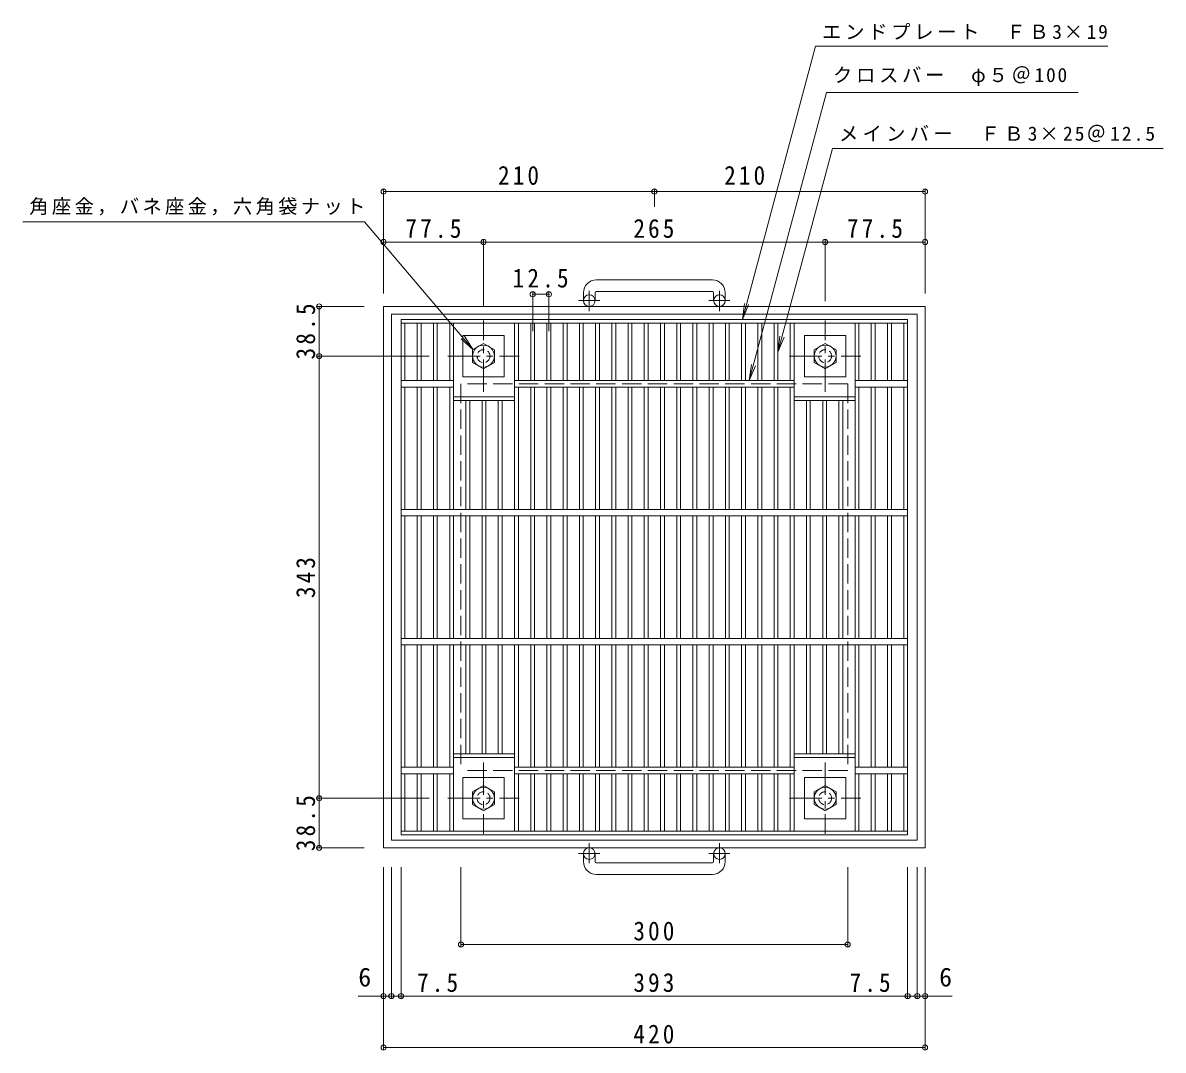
# Model space of a CAD drawing. Units: millimetres at full size, sheet at 1:5. Extents: x -773 to 893, y -688 to 595.
# Drawn here: x -773 to 111, y -202 to 595 of the extents above; entities that cross this region are included whole.
import ezdxf
from ezdxf.enums import TextEntityAlignment as Align

# ---------------------------------------------------------------- set-up
doc = ezdxf.new("R2010")
doc.units = ezdxf.units.MM
doc.header["$LTSCALE"] = 5
doc.header["$PDMODE"] = 32
doc.header["$PDSIZE"] = 4
for name, pattern in [('CHAIN1', [8, 5, -1, 1, -1]), ('DASHED1', [1.8, 1.2, -0.6]), ('DASHED3', [4, 3, -1])]:
    doc.linetypes.add(name, pattern=pattern)
for name, color, linetype, lineweight in [('E-1', 2, 'Continuous', 9), ('E-2', 3, 'Continuous', 9), ('E-4', 7, 'Continuous', 9), ('E-5', 7, 'Continuous', 9)]:
    doc.layers.add(name, color=color, linetype=linetype, lineweight=lineweight)
doc.styles.add('ＭＳ ゴシック', font='')
doc.styles.get('ＭＳ ゴシック').set_extended_font_data('MS Gothic')

msp = doc.modelspace()

# ---------------------------------------------------------------- linework, layer by layer
at = {"layer": 'E-1'}
for p, q in [((-238.541, 395.293), (-328.542, 395.293)), ((-338.541, 385.293), (-338.541, 379.194)), ((-329.542, 385.293), (-329.542, 379.194)), ((-328.542, 386.293), (-238.541, 386.293)), ((-237.542, 385.293), (-237.542, 379.194)), ((-228.541, 385.293), (-228.541, 379.194)), ((-493.541, 374.693), (-493.541, -45.306)), ((-73.541, 374.693), (-493.541, 374.693)), ((-487.541, 368.693), (-487.541, -39.306)), ((-79.541, 368.693), (-487.541, 368.693)), ((-79.541, 368.693), (-79.541, -39.306)), ((-167.041, 352.193), (-135.041, 352.193)), ((-167.041, 320.193), (-167.041, 352.193)), ((-151.041, 346.008), (-159.541, 341.101)), ((-142.541, 341.101), (-151.041, 346.008)), ((-135.041, 352.193), (-135.041, 320.193)), ((-159.541, 341.101), (-159.541, 331.286)), ((-142.541, 331.286), (-142.541, 341.101)), ((-159.541, 331.286), (-151.041, 326.378)), ((-151.041, 326.378), (-142.541, 331.286)), ((-135.041, 320.193), (-167.041, 320.193)), ((-135.041, 9.194), (-167.041, 9.194)), ((-167.041, 9.194), (-167.041, -22.806)), ((-135.041, -22.806), (-135.041, 9.194)), ((-159.541, -1.899), (-151.041, 3.009)), ((-151.041, 3.009), (-142.541, -1.899)), ((-159.541, -11.714), (-159.541, -1.899)), ((-142.541, -1.899), (-142.541, -11.714)), ((-151.041, -16.621), (-159.541, -11.714)), ((-142.541, -11.714), (-151.041, -16.621)), ((-167.041, -22.806), (-135.041, -22.806)), ((-79.541, -39.306), (-487.541, -39.306)), ((-338.541, -55.907), (-338.541, -49.807)), ((-329.542, -55.907), (-329.542, -49.807)), ((-237.542, -55.907), (-237.542, -49.807)), ((-228.541, -55.907), (-228.541, -49.807)), ((-328.542, -56.907), (-238.541, -56.907)), ((-238.541, -65.907), (-328.542, -65.907))]:
    msp.add_line(p, q, dxfattribs=at)
at = {"layer": 'E-1', "linetype": 'CHAIN1'}
for p, q in [((-334.041, 371.086), (-334.041, 386.684)), ((-233.041, 371.086), (-233.041, 386.684)), ((-325.879, 379.194), (-342.286, 379.194)), ((-224.878, 379.194), (-241.285, 379.194)), ((-416.041, 308.557), (-416.041, 363.83)), ((-151.041, 308.557), (-151.041, 363.83)), ((-443.678, 336.193), (-388.405, 336.193)), ((-178.678, 336.193), (-123.405, 336.193)), ((-416.041, 20.831), (-416.041, -34.443)), ((-151.041, 20.831), (-151.041, -34.443)), ((-443.678, -6.806), (-388.405, -6.806)), ((-178.678, -6.806), (-123.405, -6.806)), ((-334.041, -41.7), (-334.041, -57.296)), ((-233.041, -41.7), (-233.041, -57.296)), ((-325.879, -49.807), (-342.286, -49.807)), ((-224.878, -49.807), (-241.285, -49.807))]:
    msp.add_line(p, q, dxfattribs=at)
at = {"layer": 'E-1', "linetype": 'DASHED3'}
for p, q in [((-133.541, 314.694), (-433.541, 314.694)), ((-433.541, 314.694), (-433.541, 14.693)), ((-133.541, 314.694), (-133.541, 14.693)), ((-133.541, 14.693), (-433.541, 14.693))]:
    msp.add_line(p, q, dxfattribs=at)
at = {"layer": 'E-1'}
msp.add_lwpolyline([(-73.541, 374.693), (-73.541, -45.306), (-493.541, -45.306)], dxfattribs=at)
for points in [[(-432.041, 320.193), (-432.041, 352.193), (-400.041, 352.193), (-400.041, 320.193)], [(-407.541, 331.286), (-407.541, 341.101), (-416.041, 346.008), (-424.541, 341.101), (-424.541, 331.286), (-416.041, 326.378)], [(-432.041, 9.194), (-432.041, -22.806), (-400.041, -22.806), (-400.041, 9.194)], [(-407.541, -1.899), (-407.541, -11.714), (-416.041, -16.621), (-424.541, -11.714), (-424.541, -1.899), (-416.041, 3.009)]]:
    msp.add_lwpolyline(points, close=True, dxfattribs=at)
for centre, radius in [((-334.041, 379.194), 4.5), ((-233.042, 379.194), 4.5), ((-416.041, 336.193), 8.5), ((-151.041, 336.193), 8.5), ((-416.041, -6.806), 8.5), ((-151.041, -6.806), 8.5), ((-334.041, -49.807), 4.5), ((-233.042, -49.807), 4.5)]:
    msp.add_circle(centre, radius, dxfattribs=at)
at = {"layer": 'E-1', "linetype": 'DASHED1'}
for centre in [(-416.041, 336.193), (-151.041, 336.193), (-416.041, -6.806), (-151.041, -6.806)]:
    msp.add_circle(centre, 5, dxfattribs=at)
at = {"layer": 'E-1'}
for centre, radius, start, end in [((-328.542, 385.293), 10, 90, 180), ((-238.541, 385.293), 10, 0, 90), ((-328.542, 385.293), 1, 90, 180), ((-238.541, 385.293), 1, 0, 90), ((-328.542, -55.907), 10, 180, 270), ((-328.542, -55.907), 1, 180, 270), ((-238.541, -55.907), 10, 270, 0), ((-238.541, -55.907), 1, 270, 0)]:
    msp.add_arc(centre, radius, start, end, dxfattribs=at)
at = {"layer": 'E-2'}
for p, q in [((-87.041, -35.306), (-87.041, 364.694)), ((-480.041, 361.694), (-87.041, 361.694)), ((-477.041, 317.194), (-477.041, 361.694)), ((-467.461, 317.194), (-467.461, 361.694)), ((-464.461, 317.194), (-464.461, 361.694)), ((-454.881, 317.194), (-454.881, 361.694)), ((-451.881, 317.194), (-451.881, 361.694)), ((-442.301, 317.194), (-442.301, 361.694)), ((-439.301, 217.194), (-439.301, 361.694)), ((-391.981, 217.194), (-391.981, 361.694)), ((-388.981, 317.194), (-388.981, 361.694)), ((-379.401, 317.194), (-379.401, 361.694)), ((-376.401, 317.194), (-376.401, 361.694)), ((-366.821, 317.194), (-366.821, 361.694)), ((-363.821, 317.194), (-363.821, 361.694)), ((-354.241, 317.194), (-354.241, 361.694)), ((-351.241, 317.194), (-351.241, 361.694)), ((-341.661, 317.194), (-341.661, 361.694)), ((-338.661, 317.194), (-338.661, 361.694)), ((-329.081, 317.194), (-329.081, 361.694)), ((-326.081, 317.194), (-326.081, 361.694)), ((-316.501, 317.194), (-316.501, 361.694)), ((-313.501, 317.194), (-313.501, 361.694)), ((-303.921, 317.194), (-303.921, 361.694)), ((-300.921, 317.194), (-300.921, 361.694)), ((-291.341, 317.194), (-291.341, 361.694)), ((-288.341, 317.194), (-288.341, 361.694)), ((-278.761, 317.194), (-278.761, 361.694)), ((-275.761, 317.194), (-275.761, 361.694)), ((-266.181, 317.194), (-266.181, 361.694)), ((-263.181, 317.194), (-263.181, 361.694)), ((-253.601, 317.194), (-253.601, 361.694)), ((-250.601, 317.194), (-250.601, 361.694)), ((-241.021, 317.194), (-241.021, 361.694)), ((-238.021, 317.194), (-238.021, 361.694)), ((-228.441, 317.194), (-228.441, 361.694)), ((-225.441, 317.194), (-225.441, 361.694)), ((-215.861, 317.194), (-215.861, 361.694)), ((-212.861, 317.194), (-212.861, 361.694)), ((-203.281, 317.194), (-203.281, 361.694)), ((-200.281, 317.194), (-200.281, 361.694)), ((-190.701, 317.194), (-190.701, 361.694)), ((-187.701, 317.194), (-187.701, 361.694)), ((-178.121, 317.194), (-178.121, 361.694)), ((-175.121, 361.694), (-175.121, 217.194)), ((-127.801, 361.694), (-127.801, 217.194)), ((-124.801, 317.194), (-124.801, 361.694)), ((-115.221, 317.194), (-115.221, 361.694)), ((-112.221, 317.194), (-112.221, 361.694)), ((-102.641, 317.194), (-102.641, 361.694)), ((-99.641, 317.194), (-99.641, 361.694)), ((-90.061, 317.194), (-90.061, 361.694)), ((-439.301, 317.194), (-480.041, 317.194)), ((-439.301, 312.194), (-480.041, 312.194)), ((-477.041, 217.194), (-477.041, 312.194)), ((-467.461, 217.194), (-467.461, 312.194)), ((-464.461, 217.194), (-464.461, 312.194)), ((-454.881, 217.194), (-454.881, 312.194)), ((-451.881, 217.194), (-451.881, 312.194)), ((-442.301, 217.194), (-442.301, 312.194)), ((-391.981, 317.194), (-175.121, 317.194)), ((-391.981, 312.194), (-175.121, 312.194)), ((-388.981, 217.194), (-388.981, 312.194)), ((-379.401, 217.194), (-379.401, 312.194)), ((-376.401, 217.194), (-376.401, 312.194)), ((-366.821, 217.194), (-366.821, 312.194)), ((-363.821, 217.194), (-363.821, 312.194)), ((-354.241, 217.194), (-354.241, 312.194)), ((-351.241, 217.194), (-351.241, 312.194)), ((-341.661, 217.194), (-341.661, 312.194)), ((-338.661, 217.194), (-338.661, 312.194)), ((-329.081, 217.194), (-329.081, 312.194)), ((-326.081, 217.194), (-326.081, 312.194)), ((-316.501, 217.194), (-316.501, 312.194)), ((-313.501, 217.194), (-313.501, 312.194)), ((-303.921, 217.194), (-303.921, 312.194)), ((-300.921, 217.194), (-300.921, 312.194)), ((-291.341, 217.194), (-291.341, 312.194)), ((-288.341, 217.194), (-288.341, 312.194)), ((-278.761, 217.194), (-278.761, 312.194)), ((-275.761, 217.194), (-275.761, 312.194)), ((-266.181, 217.194), (-266.181, 312.194)), ((-263.181, 217.194), (-263.181, 312.194)), ((-253.601, 217.194), (-253.601, 312.194)), ((-250.601, 217.194), (-250.601, 312.194)), ((-241.021, 217.194), (-241.021, 312.194)), ((-238.021, 217.194), (-238.021, 312.194)), ((-228.441, 217.194), (-228.441, 312.194)), ((-225.441, 217.194), (-225.441, 312.194)), ((-215.861, 217.194), (-215.861, 312.194)), ((-212.861, 217.194), (-212.861, 312.194)), ((-203.281, 217.194), (-203.281, 312.194)), ((-200.281, 217.194), (-200.281, 312.194)), ((-190.701, 217.194), (-190.701, 312.194)), ((-187.701, 217.194), (-187.701, 312.194)), ((-178.121, 312.194), (-178.121, 217.194)), ((-87.041, 317.194), (-127.801, 317.194)), ((-87.041, 312.194), (-127.801, 312.194)), ((-124.801, 312.194), (-124.801, 217.194)), ((-115.221, 217.194), (-115.221, 312.194)), ((-112.221, 217.194), (-112.221, 312.194)), ((-102.641, 217.194), (-102.641, 312.194)), ((-99.641, 217.194), (-99.641, 312.194)), ((-90.061, 217.194), (-90.061, 312.194)), ((-439.301, 304.694), (-391.981, 304.694)), ((-439.301, 301.694), (-391.981, 301.694)), ((-429.721, 217.194), (-429.721, 301.694)), ((-426.721, 217.194), (-426.721, 301.694)), ((-417.141, 217.194), (-417.141, 301.694)), ((-414.141, 217.194), (-414.141, 301.694)), ((-404.561, 217.194), (-404.561, 301.694)), ((-401.561, 217.194), (-401.561, 301.694)), ((-175.121, 304.694), (-127.801, 304.694)), ((-175.121, 301.694), (-127.801, 301.694)), ((-165.541, 301.694), (-165.541, 217.194)), ((-162.541, 301.694), (-162.541, 217.194)), ((-152.961, 301.694), (-152.961, 217.194)), ((-149.961, 301.694), (-149.961, 217.194)), ((-140.381, 301.694), (-140.381, 217.194)), ((-137.381, 301.694), (-137.381, 217.194)), ((-87.041, 217.194), (-480.041, 217.194)), ((-87.041, 212.194), (-480.041, 212.194)), ((-477.041, 117.194), (-477.041, 212.194)), ((-467.461, 117.194), (-467.461, 212.194)), ((-464.461, 117.194), (-464.461, 212.194)), ((-454.881, 117.194), (-454.881, 212.194)), ((-451.881, 117.194), (-451.881, 212.194)), ((-442.301, 212.194), (-442.301, 117.194)), ((-439.301, 212.194), (-439.301, 117.194)), ((-429.721, 212.194), (-429.721, 117.194)), ((-426.721, 212.194), (-426.721, 117.194)), ((-417.141, 212.194), (-417.141, 117.194)), ((-414.141, 212.194), (-414.141, 117.194)), ((-404.561, 212.194), (-404.561, 117.194)), ((-401.561, 212.194), (-401.561, 117.194)), ((-391.981, 212.194), (-391.981, 117.194)), ((-388.981, 212.194), (-388.981, 117.194)), ((-379.401, 117.194), (-379.401, 212.194)), ((-376.401, 117.194), (-376.401, 212.194)), ((-366.821, 117.194), (-366.821, 212.194)), ((-363.821, 117.194), (-363.821, 212.194)), ((-354.241, 117.194), (-354.241, 212.194)), ((-351.241, 117.194), (-351.241, 212.194)), ((-341.661, 117.194), (-341.661, 212.194)), ((-338.661, 117.194), (-338.661, 212.194)), ((-329.081, 117.194), (-329.081, 212.194)), ((-326.081, 117.194), (-326.081, 212.194)), ((-316.501, 117.194), (-316.501, 212.194)), ((-313.501, 117.194), (-313.501, 212.194)), ((-303.921, 117.194), (-303.921, 212.194)), ((-300.921, 117.194), (-300.921, 212.194)), ((-291.341, 117.194), (-291.341, 212.194)), ((-288.341, 117.194), (-288.341, 212.194)), ((-278.761, 117.194), (-278.761, 212.194)), ((-275.761, 117.194), (-275.761, 212.194)), ((-266.181, 117.194), (-266.181, 212.194)), ((-263.181, 117.194), (-263.181, 212.194)), ((-253.601, 117.194), (-253.601, 212.194)), ((-250.601, 117.194), (-250.601, 212.194)), ((-241.021, 117.194), (-241.021, 212.194)), ((-238.021, 117.194), (-238.021, 212.194)), ((-228.441, 117.194), (-228.441, 212.194)), ((-225.441, 117.194), (-225.441, 212.194)), ((-215.861, 117.194), (-215.861, 212.194)), ((-212.861, 117.194), (-212.861, 212.194)), ((-203.281, 212.194), (-203.281, 117.194)), ((-200.281, 212.194), (-200.281, 117.194)), ((-190.701, 212.194), (-190.701, 117.194)), ((-187.701, 212.194), (-187.701, 117.194)), ((-178.121, 117.194), (-178.121, 212.194)), ((-175.121, 117.194), (-175.121, 212.194)), ((-165.541, 117.194), (-165.541, 212.194)), ((-162.541, 117.194), (-162.541, 212.194)), ((-152.961, 117.194), (-152.961, 212.194)), ((-149.961, 117.194), (-149.961, 212.194)), ((-140.381, 117.194), (-140.381, 212.194)), ((-137.381, 117.194), (-137.381, 212.194)), ((-127.801, 117.194), (-127.801, 212.194)), ((-124.801, 117.194), (-124.801, 212.194)), ((-115.221, 212.194), (-115.221, 117.194)), ((-112.221, 212.194), (-112.221, 117.194)), ((-102.641, 117.194), (-102.641, 212.194)), ((-99.641, 117.194), (-99.641, 212.194)), ((-90.061, 117.194), (-90.061, 212.194)), ((-87.041, 117.194), (-480.041, 117.194)), ((-87.041, 112.194), (-480.041, 112.194)), ((-477.041, 112.194), (-477.041, 17.194)), ((-467.461, 112.194), (-467.461, 17.194)), ((-464.461, 112.194), (-464.461, 17.194)), ((-454.881, 112.194), (-454.881, 17.194)), ((-451.881, 112.194), (-451.881, 17.194)), ((-442.301, 17.194), (-442.301, 112.194)), ((-439.301, -32.306), (-439.301, 112.194)), ((-429.721, 27.694), (-429.721, 112.194)), ((-426.721, 27.694), (-426.721, 112.194)), ((-417.141, 27.694), (-417.141, 112.194)), ((-414.141, 27.694), (-414.141, 112.194)), ((-404.561, 27.694), (-404.561, 112.194)), ((-401.561, 27.694), (-401.561, 112.194)), ((-391.981, -32.306), (-391.981, 112.194)), ((-388.981, 17.194), (-388.981, 112.194)), ((-379.401, 112.194), (-379.401, 17.194)), ((-376.401, 112.194), (-376.401, 17.194)), ((-366.821, 112.194), (-366.821, 17.194)), ((-363.821, 112.194), (-363.821, 17.194)), ((-354.241, 112.194), (-354.241, 17.194)), ((-351.241, 112.194), (-351.241, 17.194)), ((-341.661, 112.194), (-341.661, 17.194)), ((-338.661, 112.194), (-338.661, 17.194)), ((-329.081, 112.194), (-329.081, 17.194)), ((-326.081, 112.194), (-326.081, 17.194)), ((-316.501, 112.194), (-316.501, 17.194)), ((-313.501, 112.194), (-313.501, 17.194)), ((-303.921, 112.194), (-303.921, 17.194)), ((-300.921, 112.194), (-300.921, 17.194)), ((-291.341, 112.194), (-291.341, 17.194)), ((-288.341, 112.194), (-288.341, 17.194)), ((-278.761, 112.194), (-278.761, 17.194)), ((-275.761, 112.194), (-275.761, 17.194)), ((-266.181, 112.194), (-266.181, 17.194)), ((-263.181, 112.194), (-263.181, 17.194)), ((-253.601, 112.194), (-253.601, 17.194)), ((-250.601, 112.194), (-250.601, 17.194)), ((-241.021, 112.194), (-241.021, 17.194)), ((-238.021, 112.194), (-238.021, 17.194)), ((-228.441, 112.194), (-228.441, 17.194)), ((-225.441, 112.194), (-225.441, 17.194)), ((-215.861, 112.194), (-215.861, 17.194)), ((-212.861, 112.194), (-212.861, 17.194)), ((-203.281, 112.194), (-203.281, 17.194)), ((-200.281, 112.194), (-200.281, 17.194)), ((-190.701, 112.194), (-190.701, 17.194)), ((-187.701, 112.194), (-187.701, 17.194)), ((-178.121, 112.194), (-178.121, 17.194)), ((-175.121, 112.194), (-175.121, -32.306)), ((-165.541, 27.694), (-165.541, 112.194)), ((-162.541, 27.694), (-162.541, 112.194)), ((-152.961, 27.694), (-152.961, 112.194)), ((-149.961, 27.694), (-149.961, 112.194)), ((-140.381, 27.694), (-140.381, 112.194)), ((-137.381, 27.694), (-137.381, 112.194)), ((-127.801, 112.194), (-127.801, -32.306)), ((-124.801, 112.194), (-124.801, 17.194)), ((-115.221, 112.194), (-115.221, 17.194)), ((-112.221, 112.194), (-112.221, 17.194)), ((-102.641, 112.194), (-102.641, 17.194)), ((-99.641, 112.194), (-99.641, 17.194)), ((-90.061, 112.194), (-90.061, 17.194)), ((-439.301, 27.694), (-391.981, 27.694)), ((-175.121, 27.694), (-127.801, 27.694)), ((-439.301, 24.694), (-391.981, 24.694)), ((-175.121, 24.694), (-127.801, 24.694)), ((-439.301, 17.194), (-480.041, 17.194)), ((-439.301, 12.194), (-480.041, 12.194)), ((-477.041, 12.194), (-477.041, -32.306)), ((-467.461, 12.194), (-467.461, -32.306)), ((-464.461, 12.194), (-464.461, -32.306)), ((-454.881, 12.194), (-454.881, -32.306)), ((-451.881, 12.194), (-451.881, -32.306)), ((-442.301, 12.194), (-442.301, -32.306)), ((-391.981, 17.194), (-175.121, 17.194)), ((-391.981, 12.194), (-175.121, 12.194)), ((-388.981, 12.194), (-388.981, -32.306)), ((-379.401, 12.194), (-379.401, -32.306)), ((-376.401, 12.194), (-376.401, -32.306)), ((-366.821, 12.194), (-366.821, -32.306)), ((-363.821, 12.194), (-363.821, -32.306)), ((-354.241, 12.194), (-354.241, -32.306)), ((-351.241, 12.194), (-351.241, -32.306)), ((-341.661, 12.194), (-341.661, -32.306)), ((-338.661, 12.194), (-338.661, -32.306)), ((-329.081, 12.194), (-329.081, -32.306)), ((-326.081, 12.194), (-326.081, -32.306)), ((-316.501, 12.194), (-316.501, -32.306)), ((-313.501, 12.194), (-313.501, -32.306)), ((-303.921, 12.194), (-303.921, -32.306)), ((-300.921, 12.194), (-300.921, -32.306)), ((-291.341, 12.194), (-291.341, -32.306)), ((-288.341, 12.194), (-288.341, -32.306)), ((-278.761, 12.194), (-278.761, -32.306)), ((-275.761, 12.194), (-275.761, -32.306)), ((-266.181, 12.194), (-266.181, -32.306)), ((-263.181, 12.194), (-263.181, -32.306)), ((-253.601, 12.194), (-253.601, -32.306)), ((-250.601, 12.194), (-250.601, -32.306)), ((-241.021, 12.194), (-241.021, -32.306)), ((-238.021, 12.194), (-238.021, -32.306)), ((-228.441, 12.194), (-228.441, -32.306)), ((-225.441, 12.194), (-225.441, -32.306)), ((-215.861, 12.194), (-215.861, -32.306)), ((-212.861, 12.194), (-212.861, -32.306)), ((-203.281, 12.194), (-203.281, -32.306)), ((-200.281, 12.194), (-200.281, -32.306)), ((-190.701, 12.194), (-190.701, -32.306)), ((-187.701, 12.194), (-187.701, -32.306)), ((-178.121, 12.194), (-178.121, -32.306)), ((-87.041, 17.194), (-127.801, 17.194)), ((-87.041, 12.194), (-127.801, 12.194)), ((-124.801, 12.194), (-124.801, -32.306)), ((-115.221, 12.194), (-115.221, -32.306)), ((-112.221, 12.194), (-112.221, -32.306)), ((-102.641, 12.194), (-102.641, -32.306)), ((-99.641, 12.194), (-99.641, -32.306)), ((-90.061, 12.194), (-90.061, -32.306)), ((-480.041, -32.306), (-87.041, -32.306)), ((-480.041, -35.306), (-87.041, -35.306))]:
    msp.add_line(p, q, dxfattribs=at)
msp.add_lwpolyline([(-480.041, -35.306), (-480.041, 364.694), (-87.041, 364.694)], dxfattribs=at)
at = {"layer": 'E-4'}
for p, q in [((-493.541, 465.361), (-493.541, 384.693)), ((-493.541, 463.861), (-283.541, 463.861)), ((-283.541, 465.361), (-283.541, 452.083)), ((-283.541, 463.861), (-73.541, 463.861)), ((-73.541, 465.361), (-73.541, 384.693)), ((-493.541, 424.693), (-416.041, 424.693)), ((-416.041, 426.193), (-416.041, 375.193)), ((-416.041, 424.693), (-151.041, 424.693)), ((-151.041, 426.193), (-151.041, 378.83)), ((-151.041, 424.693), (-73.541, 424.693)), ((-377.901, 385.669), (-377.901, 355.46)), ((-377.901, 384.169), (-365.321, 384.169)), ((-365.321, 385.669), (-365.321, 355.46)), ((-545.041, 374.693), (-508.541, 374.693)), ((-543.541, 336.193), (-543.541, 374.693)), ((-545.041, 336.193), (-458.278, 336.193)), ((-543.541, -6.806), (-543.541, 336.193)), ((-545.041, -6.806), (-458.278, -6.806)), ((-543.541, -45.306), (-543.541, -6.806)), ((-545.041, -45.306), (-508.541, -45.306)), ((-493.541, -201.807), (-493.541, -60.306)), ((-487.541, -161.807), (-487.541, -60.306)), ((-480.041, -161.807), (-480.041, -60.306)), ((-433.541, -121.807), (-433.541, -60.306)), ((-133.541, -121.807), (-133.541, -60.306)), ((-87.041, -161.807), (-87.041, -60.306)), ((-79.541, -161.807), (-79.541, -60.306)), ((-73.541, -201.807), (-73.541, -60.306)), ((-433.541, -120.307), (-133.541, -120.307)), ((-513.166, -160.307), (-487.541, -160.307)), ((-487.541, -160.307), (-480.041, -160.307)), ((-480.041, -160.307), (-87.041, -160.307)), ((-87.041, -160.307), (-79.541, -160.307)), ((-79.541, -160.307), (-52.605, -160.307)), ((-493.541, -200.307), (-73.541, -200.307))]:
    msp.add_line(p, q, dxfattribs=at)
for p in [(-493.541, 463.861), (-283.541, 463.861), (-73.541, 463.861), (-493.541, 424.693), (-416.041, 424.693), (-151.041, 424.693), (-73.541, 424.693), (-377.901, 384.169), (-365.321, 384.169), (-543.541, 374.693), (-543.541, 336.193), (-543.541, -6.806), (-543.541, -45.306), (-433.541, -120.307), (-133.541, -120.307), (-493.541, -160.307), (-487.541, -160.307), (-480.041, -160.307), (-87.041, -160.307), (-79.541, -160.307), (-73.541, -160.307), (-493.541, -200.307), (-73.541, -200.307)]:
    msp.add_point(p, dxfattribs=at)
at = {"layer": 'E-5'}
for p, q in [((-215.211, 364.694), (-158.421, 576.637)), ((-158.421, 576.637), (68.306, 576.637)), ((-209.861, 317.194), (-149.955, 540.768)), ((-149.955, 540.768), (45.216, 540.768)), ((-187.701, 339.194), (-145.345, 497.268)), ((-145.345, 497.268), (111.186, 497.268)), ((-215.211, 364.694), (-213.579, 377.087)), ((-215.211, 364.694), (-210.427, 376.242)), ((-424.141, 341.101), (-433.41, 349.488)), ((-424.141, 341.101), (-430.923, 351.601)), ((-187.701, 339.194), (-186.07, 351.587)), ((-187.701, 339.194), (-182.918, 350.742)), ((-209.861, 317.194), (-208.23, 329.587)), ((-209.861, 317.194), (-205.078, 328.742))]:
    msp.add_line(p, q, dxfattribs=at)
msp.add_lwpolyline([(-424.141, 341.101), (-508.428, 440.294), (-773.428, 440.294)], dxfattribs=at)

# ---------------------------------------------------------------- texts
at = {"layer": 'E-4', "color": 2, "style": 'ＭＳ ゴシック'}
for p in [(-513.166, -157.307), (-62.605, -157.307)]:
    msp.add_text('6', height=14.66, dxfattribs=at).set_placement(p, align=Align.BOTTOM_LEFT)
at = {"layer": 'E-4', "color": 2, "char_height": 14.66, "attachment_point": 7, "style": 'ＭＳ ゴシック'}
for s, insert in [('\\T1.27;\\W0.9;210', (-404.791, 468.861)), ('\\T1.27;\\W0.9;210', (-229.354, 468.861)), ('\\T1.27;\\W0.9;265', (-299.791, 427.693)), ('\\T1.28;\\W0.9;77.5', (-476.666, 427.693)), ('\\T1.28;\\W0.9;77.5', (-134.166, 427.693)), ('\\T1.28;\\W0.9;12.5', (-393.486, 389.169)), ('\\T1.27;\\W0.9;300', (-299.791, -117.307)), ('\\T1.27;\\W0.9;7.5', (-467.541, -157.307)), ('\\T1.27;\\W0.9;393', (-299.791, -157.307)), ('\\T1.27;\\W0.9;7.5', (-132.041, -157.307)), ('\\T1.27;\\W0.9;420', (-299.791, -197.307))]:
    msp.add_mtext(s, dxfattribs=dict(at, insert=insert))
at = {"layer": 'E-4', "color": 2, "char_height": 14.66, "attachment_point": 7, "rotation": 90, "style": 'ＭＳ ゴシック'}
for s, insert in [('\\T1.28;\\W0.9;38.5', (-546.541, 333.568)), ('\\T1.27;\\W0.9;343', (-546.541, 148.444)), ('\\T1.28;\\W0.9;38.5', (-546.541, -47.931))]:
    msp.add_mtext(s, dxfattribs=dict(at, insert=insert))
at = {"layer": 'E-5', "char_height": 11, "attachment_point": 7, "style": 'ＭＳ ゴシック'}
for s, insert in [('\\T1.19;エンドプレート\u3000ＦＢ3×19', (-153.421, 581.637)), ('\\T1.19;クロスバー\u3000φ５＠100', (-144.955, 545.768)), ('\\T1.22;メインバー\u3000ＦＢ3×25＠12.5', (-140.345, 502.268)), ('\\T1.17;角座金，バネ座金，六角袋ナット', (-768.428, 445.294))]:
    msp.add_mtext(s, dxfattribs=dict(at, insert=insert))

doc.saveas('drawing.dxf')
